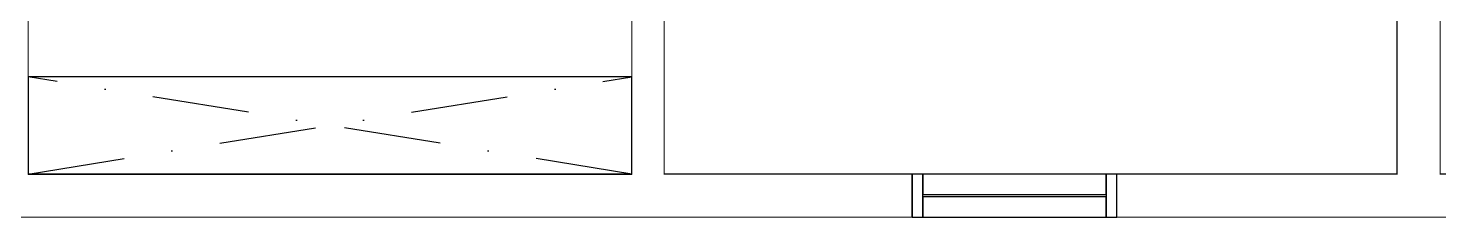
# Model space of a CAD drawing. Header units: millimetres. Extents: x -68474 to 336725, y -113450 to 40976.
# Drawn here: x 201950 to 208494, y -49552 to -48675 of the extents above; entities that cross this region are included whole.
import ezdxf

# ---------------------------------------------------------------- set-up
doc = ezdxf.new("R2010")
doc.units = ezdxf.units.MM
doc.header["$LTSCALE"] = 900
doc.linetypes.add('s5152a$0$DASHDOT', pattern=[1, 0.5, -0.25, 0, -0.25])
doc.layers.add('s5152a$0$11', color=7, linetype='Continuous')
doc.layers.add('s5152a$0$23', color=7, linetype='Continuous')

msp = doc.modelspace()

# ---------------------------------------------------------------- linework, layer by layer
at = {"layer": 's5152a$0$11', "color": 14, "linetype": 's5152a$0$DASHDOT'}
for p, q in [((201950, -49350), (204750, -48900)), ((204750, -49350), (201950, -48900))]:
    msp.add_line(p, q, dxfattribs=at)
at = {"layer": 's5152a$0$11', "color": 3, "linetype": 'Continuous', "const_width": 5}
msp.add_lwpolyline([(207000, -49550), (209350, -49550), (209350, -49350), (208500, -49350), (208500, -42750), (207925, -42750), (207925, -42900), (208300, -42900), (208300, -43650), (203800, -43650), (203800, -42750), (203650, -42750), (203650, -43850), (208300, -43850), (208300, -49350), (207000, -49350), (207000, -49550)], dxfattribs=at)
msp.add_lwpolyline([(201750, -45550), (201950, -45550), (201950, -49350), (204750, -49350), (204750, -45700), (203300, -45700), (203300, -45550), (204900, -45550), (204900, -49350), (206050, -49350), (206050, -49550), (201750, -49550)], close=True, dxfattribs=at)
at = {"layer": 's5152a$0$11', "color": 2, "linetype": 'Continuous'}
msp.add_lwpolyline([(201950, -49350), (204750, -49350), (204750, -48900), (201950, -48900)], close=True, dxfattribs=at)
at = {"layer": 's5152a$0$23', "color": 10, "linetype": 'Continuous'}
for points in [[(206050, -49550), (206100, -49550), (206100, -49350), (206050, -49350)], [(206100, -49445), (206950, -49445), (206950, -49350), (206100, -49350)], [(206950, -49550), (207000, -49550), (207000, -49350), (206950, -49350)], [(206100, -49550), (206950, -49550), (206950, -49455), (206100, -49455)]]:
    msp.add_lwpolyline(points, close=True, dxfattribs=at)

doc.saveas('drawing.dxf')
